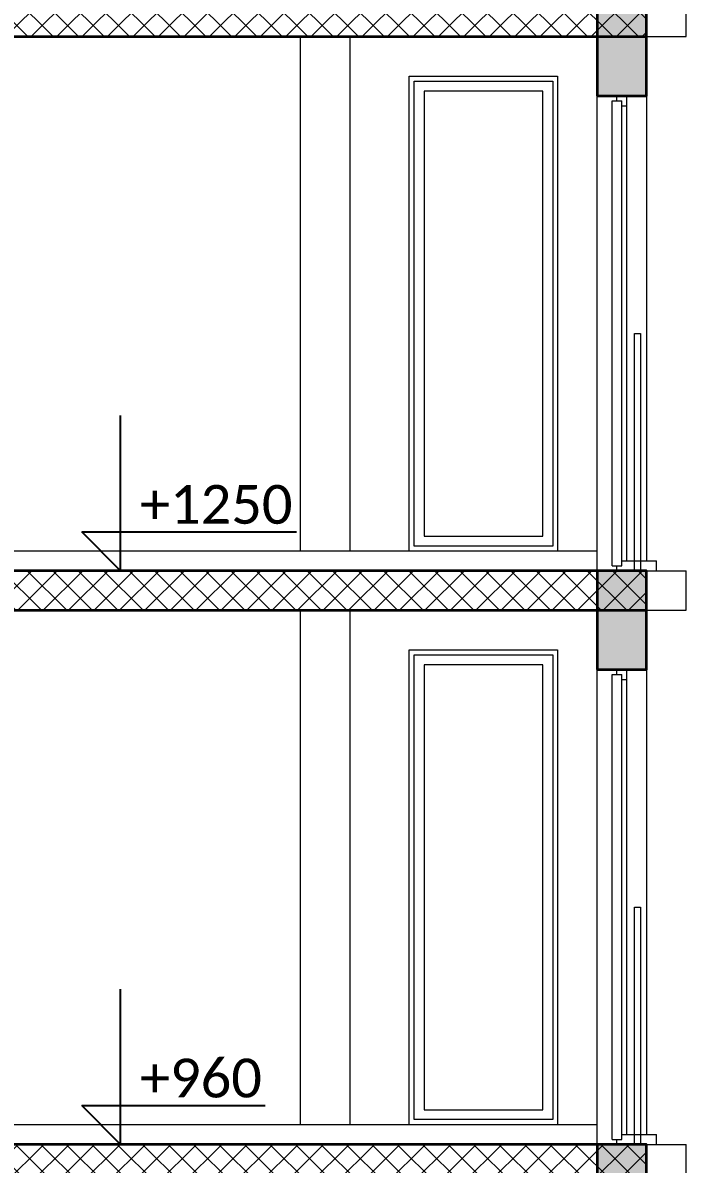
# Model space of a CAD drawing. Header units: millimetres. Extents: x -310 to 171125, y -3027 to 55843.
# Drawn here: x 135931 to 139285, y 17796 to 23565 of the extents above; entities that cross this region are included whole.
import ezdxf

# ---------------------------------------------------------------- set-up
doc = ezdxf.new("R2010")
doc.units = ezdxf.units.MM
doc.header["$MEASUREMENT"] = 0
doc.set_wipeout_variables(frame=1)
doc.linetypes.add('Wipeout_Contour', pattern=[1000, 0, -1000])
doc.layers.add('Dimensioning - General', color=7, linetype='Continuous')
doc.layers.add('Structural - Bearing', color=7, linetype='Continuous')
for name, color, linetype, lineweight, true_color in [('Dimensioning - General_Pen_No__5', 7, 'Continuous', 25, 0x40a5ff), ('Structural - Bearing_Pen_No__61', 7, 'Continuous', 20, 0x6a6a6a), ('Structural - Bearing_Pen_No__82', 7, 'Continuous', 20, 0xaaaaaa)]:
    doc.layers.add(name, color=color, linetype=linetype, lineweight=lineweight, true_color=true_color)
for name, color, linetype, lineweight in [('Structural - Bearing_Pen_No__1', 7, 'Continuous', 13), ('Structural - Bearing_Pen_No__101', 252, 'Continuous', 13), ('Structural - Bearing_Pen_No__7', 7, 'Continuous', 35)]:
    doc.layers.add(name, color=color, linetype=linetype, lineweight=lineweight)
doc.styles.add('GENERATED_STYLE_6', font='calibril.ttf')
pattern_1 = [(45, (0, 0), (-64.346715, 64.346715), []), (135, (0, 0), (64.346715, 64.346715), [])]

# ---------------------------------------------------------------- blocks, each defined once
blk = doc.blocks.new('Dimension_5', base_point=(136425, 17895.6))
at = {"layer": 'Dimensioning - General_Pen_No__5', "color": 161, "linetype": 'Continuous', "lineweight": 25, "true_color": 0x40a5ff}
for p, q in [((136425, 17895.6), (136425, 18679.6)), ((136425, 17895.6), (136229, 18091.6)), ((136229, 18091.6), (136425, 18091.6)), ((136425, 18091.6), (137156.5, 18091.6))]:
    blk.add_line(p, q, dxfattribs=at)
at = {"layer": 'Dimensioning - General_Pen_No__5', "color": 161, "lineweight": 25, "true_color": 0x40a5ff, "insert": (136523, 18130.8), "char_height": 196, "attachment_point": 7, "style": 'GENERATED_STYLE_6'}
blk.add_mtext('\\A1;{\\pql;\\fCalibri Light|b0|i0|c0|p34;+960}', dxfattribs=at)
blk = doc.blocks.new('Dimension_6', base_point=(136425, 20795.6))
at = {"layer": 'Dimensioning - General_Pen_No__5', "color": 161, "linetype": 'Continuous', "lineweight": 25, "true_color": 0x40a5ff}
for p, q in [((136425, 20795.6), (136425, 21579.6)), ((136425, 20795.6), (136229, 20991.6)), ((136229, 20991.6), (136425, 20991.6)), ((136425, 20991.6), (137315.4, 20991.6))]:
    blk.add_line(p, q, dxfattribs=at)
at = {"layer": 'Dimensioning - General_Pen_No__5', "color": 161, "lineweight": 25, "true_color": 0x40a5ff, "insert": (136523, 21030.8), "char_height": 196, "attachment_point": 7, "style": 'GENERATED_STYLE_6'}
blk.add_mtext('\\A1;{\\pql;\\fCalibri Light|b0|i0|c0|p34;+1250}', dxfattribs=at)

msp = doc.modelspace()

# ---------------------------------------------------------------- wipeouts: each hides what was drawn before it
at = {"color": 254, "linetype": 'Wipeout_Contour', "lineweight": 0, "ltscale": 564684.472918}
msp.add_wipeout([(139085.2, 23495.6), (139285.2, 23495.6), (139285.2, 23695.6), (139085.2, 23695.6)], dxfattribs=at).dxf.layer = 'Structural - Bearing'
at = {"color": 254, "linetype": 'Wipeout_Contour', "lineweight": 0, "ltscale": 550284.517466}
msp.add_wipeout([(134205.2, 20795.6), (137335.2, 20795.6), (137335.2, 23495.6), (134205.2, 23495.6)], dxfattribs=at).dxf.layer = 'Structural - Bearing'
at = {"color": 254, "linetype": 'Wipeout_Contour', "lineweight": 0, "ltscale": 558645.258577}
msp.add_wipeout([(137910.2, 20945.6), (137910.2, 23245.6), (137885.2, 23245.6), (137885.2, 20945.6)], dxfattribs=at).dxf.layer = 'Structural - Bearing'
at = {"color": 254, "linetype": 'Wipeout_Contour', "lineweight": 0, "ltscale": 561508.830881}
msp.add_wipeout([(138610.2, 23245.6), (138610.2, 20945.6), (138635.2, 20945.6), (138635.2, 23245.6)], dxfattribs=at).dxf.layer = 'Structural - Bearing'
at = {"color": 254, "linetype": 'Wipeout_Contour', "lineweight": 0, "ltscale": 562828.715276}
msp.add_wipeout([(138960.2, 23145.6), (138960.2, 20845.6), (138985.2, 20845.6), (138985.2, 23145.6)], dxfattribs=at).dxf.layer = 'Structural - Bearing'
at = {"color": 254, "linetype": 'Wipeout_Contour', "lineweight": 0, "ltscale": 562861.83201}
msp.add_wipeout([(139085.2, 20595.6), (139285.2, 20595.6), (139285.2, 20795.6), (139085.2, 20795.6)], dxfattribs=at).dxf.layer = 'Structural - Bearing'
at = {"color": 254, "linetype": 'Wipeout_Contour', "lineweight": 0, "ltscale": 548536.632131}
msp.add_wipeout([(134205.2, 17895.6), (137335.2, 17895.6), (137335.2, 20595.6), (134205.2, 20595.6)], dxfattribs=at).dxf.layer = 'Structural - Bearing'
at = {"color": 254, "linetype": 'Wipeout_Contour', "lineweight": 0, "ltscale": 556927.949229}
msp.add_wipeout([(137910.2, 18045.6), (137910.2, 20345.6), (137885.2, 20345.6), (137885.2, 18045.6)], dxfattribs=at).dxf.layer = 'Structural - Bearing'
at = {"color": 254, "linetype": 'Wipeout_Contour', "lineweight": 0, "ltscale": 559800.305096}
msp.add_wipeout([(138610.2, 20345.6), (138610.2, 18045.6), (138635.2, 18045.6), (138635.2, 20345.6)], dxfattribs=at).dxf.layer = 'Structural - Bearing'
at = {"color": 254, "linetype": 'Wipeout_Contour', "lineweight": 0, "ltscale": 561132.476341}
msp.add_wipeout([(138960.2, 20245.6), (138960.2, 17945.6), (138985.2, 17945.6), (138985.2, 20245.6)], dxfattribs=at).dxf.layer = 'Structural - Bearing'
at = {"color": 254, "linetype": 'Wipeout_Contour', "lineweight": 0, "ltscale": 561273.061811}
msp.add_wipeout([(139085.2, 17695.6), (139285.2, 17695.6), (139285.2, 17895.6), (139085.2, 17895.6)], dxfattribs=at).dxf.layer = 'Structural - Bearing'

# ---------------------------------------------------------------- next in the draw order: linework, layer by layer
at = {"layer": 'Structural - Bearing_Pen_No__1', "color": 7, "linetype": 'Continuous', "lineweight": 13}
for p, q in [((139135.2, 20795.6), (139135.2, 20845.6)), ((138985.2, 20795.6), (139135.2, 20795.6)), ((139135.2, 17895.6), (139135.2, 17945.6)), ((138985.2, 17895.6), (139135.2, 17895.6))]:
    msp.add_line(p, q, dxfattribs=at)
at = {"layer": 'Structural - Bearing_Pen_No__82', "color": 253, "linetype": 'Continuous', "lineweight": 20, "true_color": 0xaaaaaa}
for p, q in [((139285.2, 23495.6), (139285.2, 23695.6)), ((139085.2, 23495.6), (139285.2, 23495.6)), ((139135.2, 20795.6), (139285.2, 20795.6)), ((139285.2, 20595.6), (139285.2, 20795.6)), ((139085.2, 20595.6), (139285.2, 20595.6)), ((139135.2, 17895.6), (139285.2, 17895.6)), ((139285.2, 17695.6), (139285.2, 17895.6))]:
    msp.add_line(p, q, dxfattribs=at)

# ---------------------------------------------------------------- next in the draw order: block references
at = {"layer": 'Dimensioning - General', "color": 161, "linetype": 'Continuous', "lineweight": 25, "true_color": 0x40a5ff}
msp.add_blockref('Dimension_5', (136425, 17895.6), dxfattribs=at)

# ---------------------------------------------------------------- next in the draw order: wipeouts: each hides what was drawn before it
at = {"color": 254, "linetype": 'Wipeout_Contour', "lineweight": 0, "ltscale": 1121630.626902047}
msp.add_wipeout([(137910.2, 23245.6), (137910.2, 23270.6), (138610.2, 23270.6), (138610.2, 23245.6), (138635.2, 23245.6), (138635.2, 23295.6), (137885.2, 23295.6), (137885.2, 23245.6)], dxfattribs=at).dxf.layer = 'Structural - Bearing'
at = {"color": 254, "linetype": 'Wipeout_Contour', "lineweight": 0, "ltscale": 563092.074579}
msp.add_wipeout([(138985.2, 23195.6), (138985.2, 20845.6), (139085.2, 20845.6), (139085.2, 23195.6)], dxfattribs=at).dxf.layer = 'Structural - Bearing'
at = {"color": 254, "linetype": 'Wipeout_Contour', "lineweight": 0, "ltscale": 1118679.991099321}
msp.add_wipeout([(137910.2, 20920.6), (137910.2, 20945.6), (137885.2, 20945.6), (137885.2, 20895.6), (138635.2, 20895.6), (138635.2, 20945.6), (138610.2, 20945.6), (138610.2, 20920.6)], dxfattribs=at).dxf.layer = 'Structural - Bearing'
at = {"color": 254, "linetype": 'Wipeout_Contour', "lineweight": 0, "ltscale": 1118015.102136623}
msp.add_wipeout([(137910.2, 20345.6), (137910.2, 20370.6), (138610.2, 20370.6), (138610.2, 20345.6), (138635.2, 20345.6), (138635.2, 20395.6), (137885.2, 20395.6), (137885.2, 20345.6)], dxfattribs=at).dxf.layer = 'Structural - Bearing'
at = {"color": 254, "linetype": 'Wipeout_Contour', "lineweight": 0, "ltscale": 561394.569838}
msp.add_wipeout([(138985.2, 20295.6), (138985.2, 17945.6), (139085.2, 17945.6), (139085.2, 20295.6)], dxfattribs=at).dxf.layer = 'Structural - Bearing'
at = {"color": 254, "linetype": 'Wipeout_Contour', "lineweight": 0, "ltscale": 1115443.866933802}
msp.add_wipeout([(137910.2, 18020.6), (137910.2, 18045.6), (137885.2, 18045.6), (137885.2, 17995.6), (138635.2, 17995.6), (138635.2, 18045.6), (138610.2, 18045.6), (138610.2, 18020.6)], dxfattribs=at).dxf.layer = 'Structural - Bearing'

# ---------------------------------------------------------------- next in the draw order: linework, layer by layer
at = {"layer": 'Structural - Bearing_Pen_No__1', "color": 7, "linetype": 'Continuous', "lineweight": 13}
for p, q in [((139085.2, 23195.6), (139085.2, 23495.6)), ((138985.2, 23145.6), (138985.2, 23195.6)), ((138985.2, 20845.6), (139135.2, 20845.6)), ((139085.2, 20295.6), (139085.2, 20595.6)), ((138985.2, 20245.6), (138985.2, 20295.6)), ((138985.2, 17945.6), (139135.2, 17945.6))]:
    msp.add_line(p, q, dxfattribs=at)
for points in [[(139023.5, 20795.6), (139023.5, 21995.6), (139053.5, 21995.6), (139053.5, 20795.6)], [(139023.5, 17895.6), (139023.5, 19095.6), (139053.5, 19095.6), (139053.5, 17895.6)]]:
    msp.add_lwpolyline(points, dxfattribs=at)
at = {"layer": 'Structural - Bearing_Pen_No__82', "color": 253, "linetype": 'Continuous', "lineweight": 20, "true_color": 0xaaaaaa}
for p, q in [((139085.2, 23195.6), (139085.2, 20845.6)), ((138985.2, 20845.6), (138985.2, 23145.6)), ((139085.2, 20295.6), (139085.2, 17945.6)), ((138985.2, 17945.6), (138985.2, 20245.6))]:
    msp.add_line(p, q, dxfattribs=at)

# ---------------------------------------------------------------- next in the draw order: wipeouts: each hides what was drawn before it
at = {"color": 254, "linetype": 'Wipeout_Contour', "lineweight": 0, "ltscale": 558792.571483}
msp.add_wipeout([(137910.2, 20970.6), (137960.2, 20970.6), (137960.2, 23220.6), (137910.2, 23220.6)], dxfattribs=at).dxf.layer = 'Structural - Bearing'
at = {"color": 254, "linetype": 'Wipeout_Contour', "lineweight": 0, "ltscale": 561359.915654}
msp.add_wipeout([(138560.2, 20970.6), (138610.2, 20970.6), (138610.2, 23220.6), (138560.2, 23220.6)], dxfattribs=at).dxf.layer = 'Structural - Bearing'
at = {"color": 254, "linetype": 'Wipeout_Contour', "lineweight": 0, "ltscale": 557075.71124}
msp.add_wipeout([(137910.2, 18070.6), (137960.2, 18070.6), (137960.2, 20320.6), (137910.2, 20320.6)], dxfattribs=at).dxf.layer = 'Structural - Bearing'
at = {"color": 254, "linetype": 'Wipeout_Contour', "lineweight": 0, "ltscale": 559650.930421}
msp.add_wipeout([(138560.2, 18070.6), (138610.2, 18070.6), (138610.2, 20320.6), (138560.2, 20320.6)], dxfattribs=at).dxf.layer = 'Structural - Bearing'

# ---------------------------------------------------------------- next in the draw order: wipeouts: each hides what was drawn before it
at = {"color": 254, "linetype": 'Wipeout_Contour', "lineweight": 0, "ltscale": 841195.970511}
msp.add_wipeout([(138610.2, 23270.6), (137910.2, 23270.6), (137910.2, 23220.6), (137960.2, 23220.6), (138560.2, 23220.6), (138610.2, 23220.6)], dxfattribs=at).dxf.layer = 'Structural - Bearing'
at = {"color": 254, "linetype": 'Wipeout_Contour', "lineweight": 0, "ltscale": 839034.357942}
msp.add_wipeout([(137910.2, 20920.6), (138610.2, 20920.6), (138610.2, 20970.6), (138560.2, 20970.6), (137960.2, 20970.6), (137910.2, 20970.6)], dxfattribs=at).dxf.layer = 'Structural - Bearing'
at = {"color": 254, "linetype": 'Wipeout_Contour', "lineweight": 0, "ltscale": 838487.619735}
msp.add_wipeout([(138610.2, 20370.6), (137910.2, 20370.6), (137910.2, 20320.6), (137960.2, 20320.6), (138560.2, 20320.6), (138610.2, 20320.6)], dxfattribs=at).dxf.layer = 'Structural - Bearing'
at = {"color": 254, "linetype": 'Wipeout_Contour', "lineweight": 0, "ltscale": 836603.953059}
msp.add_wipeout([(137910.2, 18020.6), (138610.2, 18020.6), (138610.2, 18070.6), (138560.2, 18070.6), (137960.2, 18070.6), (137910.2, 18070.6)], dxfattribs=at).dxf.layer = 'Structural - Bearing'

# ---------------------------------------------------------------- next in the draw order: wipeouts: each hides what was drawn before it
at = {"color": 254, "linetype": 'Wipeout_Contour', "lineweight": 0, "ltscale": 560076.237164}
msp.add_wipeout([(138560.2, 20970.6), (138560.2, 23220.6), (137960.2, 23220.6), (137960.2, 20970.6)], dxfattribs=at).dxf.layer = 'Structural - Bearing'
at = {"color": 254, "linetype": 'Wipeout_Contour', "lineweight": 0, "ltscale": 558363.315878}
msp.add_wipeout([(138560.2, 18070.6), (138560.2, 20320.6), (137960.2, 20320.6), (137960.2, 18070.6)], dxfattribs=at).dxf.layer = 'Structural - Bearing'

# ---------------------------------------------------------------- next in the draw order: wipeouts: each hides what was drawn before it
at = {"color": 254, "linetype": 'Wipeout_Contour', "lineweight": 0, "ltscale": 1119439.82051701}
msp.add_wipeout([(137335.2, 20795.6), (137885.2, 20795.6), (137885.2, 23195.6), (138635.2, 23195.6), (138635.2, 20795.6), (138835.2, 20795.6), (138835.2, 23495.6), (137335.2, 23495.6)], dxfattribs=at).dxf.layer = 'Structural - Bearing'
at = {"color": 254, "linetype": 'Wipeout_Contour', "lineweight": 0, "ltscale": 1116015.962391396}
msp.add_wipeout([(137335.2, 17895.6), (137885.2, 17895.6), (137885.2, 20295.6), (138635.2, 20295.6), (138635.2, 17895.6), (138835.2, 17895.6), (138835.2, 20595.6), (137335.2, 20595.6)], dxfattribs=at).dxf.layer = 'Structural - Bearing'

# ---------------------------------------------------------------- next in the draw order: hatches: boundary and pattern name
at = {"layer": 'Structural - Bearing_Pen_No__1', "linetype": 'Continuous', "lineweight": 13}
h = msp.add_hatch(dxfattribs=at)
h.set_pattern_fill('CONCRETE_BLOCK', style=0, pattern_type=2)
h.set_pattern_definition(pattern_1)
h.paths.add_polyline_path([(139085.2, 23495.6), (139085.2, 23695.6), (123882.8, 23695.6), (123882.8, 23495.6)])

# ---------------------------------------------------------------- next in the draw order: linework, layer by layer
at = {"layer": 'Structural - Bearing_Pen_No__1', "color": 7, "linetype": 'Continuous', "lineweight": 13}
for p, q in [((124335.2, 23495.6), (139085.2, 23495.6)), ((124335.2, 20595.6), (139085.2, 20595.6))]:
    msp.add_line(p, q, dxfattribs=at)
at = {"layer": 'Structural - Bearing_Pen_No__7', "color": 7, "linetype": 'Continuous', "lineweight": 35, "flags": 128}
msp.add_lwpolyline([(139085.2, 23495.6), (139085.2, 23695.6), (123882.8, 23695.6), (123882.8, 23495.6)], close=True, dxfattribs=at)
at = {"layer": 'Structural - Bearing_Pen_No__82', "color": 253, "linetype": 'Continuous', "lineweight": 20, "true_color": 0xaaaaaa}
for p, q in [((137335.2, 20895.6), (137335.2, 23495.6)), ((137585.2, 20895.6), (137585.2, 23495.6)), ((137885.2, 23295.6), (138635.2, 23295.6)), ((137885.2, 20895.6), (137885.2, 23295.6)), ((137910.2, 23220.6), (137910.2, 23270.6)), ((137910.2, 23270.6), (138610.2, 23270.6)), ((138610.2, 23270.6), (138610.2, 23220.6)), ((138635.2, 23295.6), (138635.2, 20895.6)), ((137910.2, 20970.6), (137910.2, 23220.6)), ((137960.2, 23220.6), (137960.2, 20970.6)), ((138560.2, 23220.6), (137960.2, 23220.6)), ((138560.2, 20970.6), (138560.2, 23220.6)), ((138610.2, 23220.6), (138610.2, 20970.6)), ((137910.2, 20920.6), (137910.2, 20970.6)), ((137960.2, 20970.6), (138560.2, 20970.6)), ((138610.2, 20970.6), (138610.2, 20920.6)), ((138610.2, 20920.6), (137910.2, 20920.6)), ((137335.2, 17995.6), (137335.2, 20595.6)), ((137585.2, 17995.6), (137585.2, 20595.6)), ((137885.2, 20395.6), (138635.2, 20395.6)), ((137885.2, 17995.6), (137885.2, 20395.6)), ((137910.2, 20320.6), (137910.2, 20370.6)), ((137910.2, 20370.6), (138610.2, 20370.6)), ((138610.2, 20370.6), (138610.2, 20320.6)), ((138635.2, 20395.6), (138635.2, 17995.6)), ((137910.2, 18070.6), (137910.2, 20320.6)), ((137960.2, 20320.6), (137960.2, 18070.6)), ((138560.2, 20320.6), (137960.2, 20320.6)), ((138560.2, 18070.6), (138560.2, 20320.6)), ((138610.2, 20320.6), (138610.2, 18070.6)), ((137910.2, 18020.6), (137910.2, 18070.6)), ((137960.2, 18070.6), (138560.2, 18070.6)), ((138610.2, 18070.6), (138610.2, 18020.6)), ((138610.2, 18020.6), (137910.2, 18020.6))]:
    msp.add_line(p, q, dxfattribs=at)

# ---------------------------------------------------------------- next in the draw order: block references
at = {"layer": 'Dimensioning - General', "color": 161, "linetype": 'Continuous', "lineweight": 25, "true_color": 0x40a5ff}
msp.add_blockref('Dimension_6', (136425, 20795.6), dxfattribs=at)

# ---------------------------------------------------------------- next in the draw order: wipeouts: each hides what was drawn before it
at = {"color": 254, "linetype": 'Wipeout_Contour', "lineweight": 0, "ltscale": 1125115.18813841}
msp.add_wipeout([(138835.2, 23195.6), (138835.2, 20795.6), (138935.2, 20795.6), (138935.2, 20820.6), (138910.2, 20820.6), (138910.2, 23170.6), (138935.2, 23170.6), (138935.2, 23195.6)], dxfattribs=at).dxf.layer = 'Structural - Bearing'
at = {"color": 254, "linetype": 'Wipeout_Contour', "lineweight": 0, "ltscale": 1121721.084822779}
msp.add_wipeout([(138835.2, 20295.6), (138835.2, 17895.6), (138935.2, 17895.6), (138935.2, 17920.6), (138910.2, 17920.6), (138910.2, 20270.6), (138935.2, 20270.6), (138935.2, 20295.6)], dxfattribs=at).dxf.layer = 'Structural - Bearing'

# ---------------------------------------------------------------- next in the draw order: hatches: boundary and pattern name
at = {"layer": 'Structural - Bearing_Pen_No__1', "linetype": 'Continuous', "lineweight": 13}
h = msp.add_hatch(dxfattribs=at)
h.set_pattern_fill('CONCRETE_BLOCK', style=0, pattern_type=2)
h.set_pattern_definition(pattern_1)
h.paths.add_polyline_path([(139085.2, 20595.6), (139085.2, 20795.6), (123882.8, 20795.6), (123882.8, 20595.6)])
h = msp.add_hatch(dxfattribs=at)
h.set_pattern_fill('CONCRETE_BLOCK', style=0, pattern_type=2)
h.set_pattern_definition(pattern_1)
h.paths.add_polyline_path([(139085.2, 17695.6), (139085.2, 17895.6), (123882.8, 17895.6), (123882.8, 17695.6)])
at = {"layer": 'Structural - Bearing_Pen_No__101', "linetype": 'Continuous', "lineweight": 13}
for points in [[(138835.2, 23195.6), (139085.2, 23195.6), (139085.2, 23695.6), (138835.2, 23695.6)], [(138835.2, 20295.6), (139085.2, 20295.6), (139085.2, 20795.6), (138835.2, 20795.6)], [(138835.2, 17395.6), (139085.2, 17395.6), (139085.2, 17895.6), (138835.2, 17895.6)]]:
    msp.add_hatch(color=252, dxfattribs=at).paths.add_polyline_path(points)

# ---------------------------------------------------------------- next in the draw order: linework, layer by layer
at = {"layer": 'Structural - Bearing_Pen_No__1', "color": 7, "linetype": 'Continuous', "lineweight": 13}
for p, q in [((138835.2, 23195.6), (138835.2, 23695.6)), ((138835.2, 23195.6), (139085.2, 23195.6)), ((138935.2, 23195.6), (138985.2, 23195.6)), ((138935.2, 23170.6), (138935.2, 23195.6)), ((138910.2, 23170.6), (138960.2, 23170.6)), ((138910.2, 23120.6), (138910.2, 23170.6)), ((138935.2, 23170.6), (138960.2, 23170.6)), ((138960.2, 23120.6), (138960.2, 23170.6)), ((138960.2, 23145.6), (138960.2, 23170.6)), ((138960.2, 23145.6), (138985.2, 23145.6)), ((138910.2, 20870.6), (138910.2, 23120.6)), ((138960.2, 20870.6), (138960.2, 23120.6)), ((138910.2, 20820.6), (138910.2, 20870.6)), ((138960.2, 20820.6), (138960.2, 20870.6)), ((138960.2, 20820.6), (138960.2, 20845.6)), ((138960.2, 20845.6), (138985.2, 20845.6)), ((134205.2, 20795.6), (138835.2, 20795.6)), ((138835.2, 20295.6), (138835.2, 20795.6)), ((138910.2, 20820.6), (138960.2, 20820.6)), ((138935.2, 20820.6), (138960.2, 20820.6)), ((138935.2, 20795.6), (138935.2, 20820.6)), ((138935.2, 20795.6), (138985.2, 20795.6)), ((138835.2, 20295.6), (139085.2, 20295.6)), ((138910.2, 20270.6), (138960.2, 20270.6)), ((138910.2, 20220.6), (138910.2, 20270.6)), ((138935.2, 20295.6), (138985.2, 20295.6)), ((138935.2, 20270.6), (138935.2, 20295.6)), ((138935.2, 20270.6), (138960.2, 20270.6)), ((138960.2, 20220.6), (138960.2, 20270.6)), ((138960.2, 20245.6), (138960.2, 20270.6)), ((138910.2, 17970.6), (138910.2, 20220.6)), ((138960.2, 20245.6), (138985.2, 20245.6)), ((138960.2, 17970.6), (138960.2, 20220.6)), ((138910.2, 17920.6), (138910.2, 17970.6)), ((138960.2, 17920.6), (138960.2, 17970.6)), ((138960.2, 17920.6), (138960.2, 17945.6)), ((138960.2, 17945.6), (138985.2, 17945.6)), ((134205.2, 17895.6), (138835.2, 17895.6)), ((138835.2, 17395.6), (138835.2, 17895.6)), ((138910.2, 17920.6), (138960.2, 17920.6)), ((138935.2, 17920.6), (138960.2, 17920.6)), ((138935.2, 17895.6), (138935.2, 17920.6)), ((138935.2, 17895.6), (138985.2, 17895.6))]:
    msp.add_line(p, q, dxfattribs=at)
at = {"layer": 'Structural - Bearing_Pen_No__61', "color": 251, "linetype": 'Continuous', "lineweight": 20, "true_color": 0x6a6a6a}
for points in [[(134205.2, 20895.6), (138835.2, 20895.6)], [(134205.2, 17995.6), (138835.2, 17995.6)]]:
    msp.add_lwpolyline(points, dxfattribs=at)
at = {"layer": 'Structural - Bearing_Pen_No__7', "color": 7, "linetype": 'Continuous', "lineweight": 35, "flags": 128}
for points in [[(138835.2, 23195.6), (139085.2, 23195.6), (139085.2, 23695.6), (138835.2, 23695.6)], [(139085.2, 20595.6), (139085.2, 20795.6), (123882.8, 20795.6), (123882.8, 20595.6)], [(138835.2, 20295.6), (139085.2, 20295.6), (139085.2, 20795.6), (138835.2, 20795.6)], [(139085.2, 17695.6), (139085.2, 17895.6), (123882.8, 17895.6), (123882.8, 17695.6)], [(138835.2, 17395.6), (139085.2, 17395.6), (139085.2, 17895.6), (138835.2, 17895.6)]]:
    msp.add_lwpolyline(points, close=True, dxfattribs=at)
at = {"layer": 'Structural - Bearing_Pen_No__82', "color": 253, "linetype": 'Continuous', "lineweight": 20, "true_color": 0xaaaaaa}
for p, q in [((138835.2, 20795.6), (138835.2, 23195.6)), ((138835.2, 17895.6), (138835.2, 20295.6))]:
    msp.add_line(p, q, dxfattribs=at)

doc.saveas('drawing.dxf')
